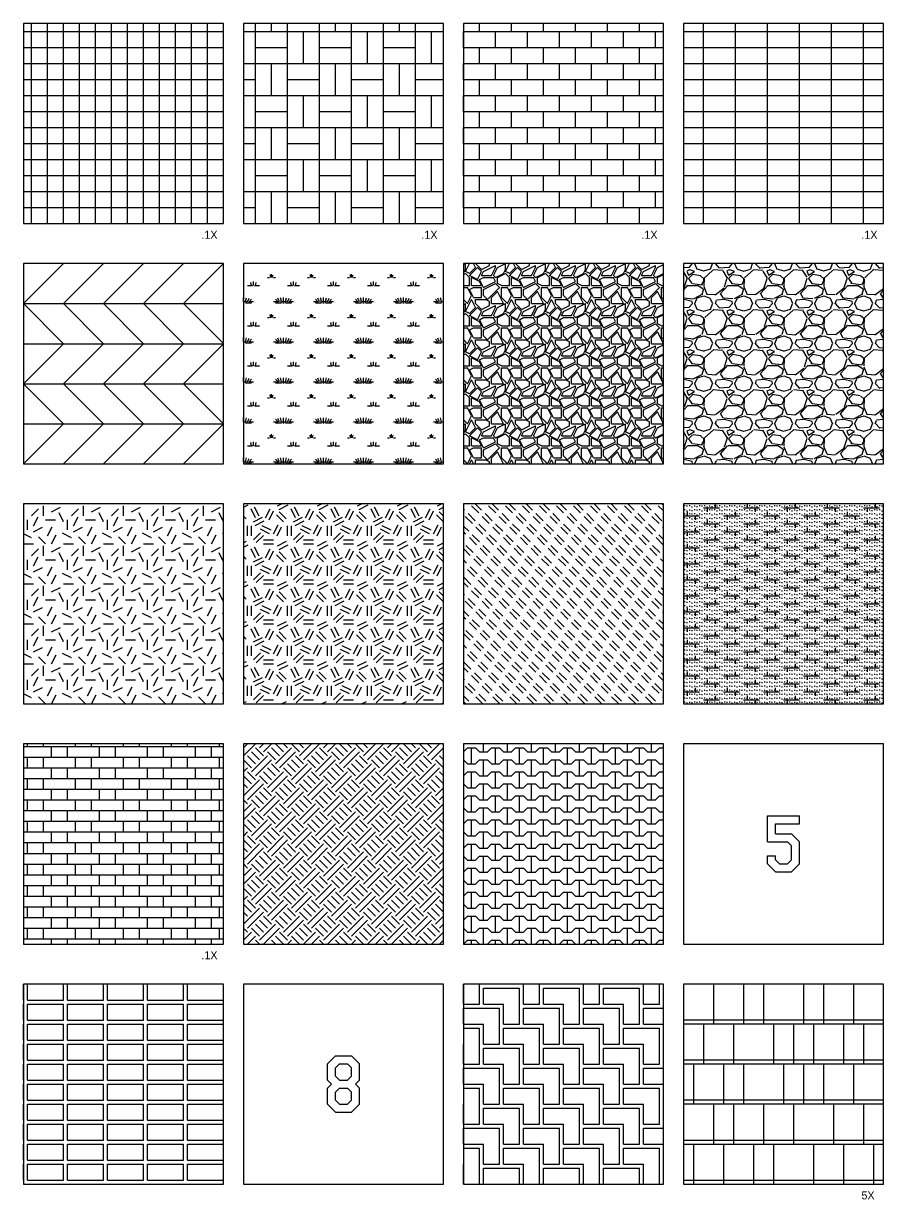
# Model space of a CAD drawing. Extents: x 0 to 176, y 0 to 59.
# Drawn here: x 22 to 43.5, y 29.62 to 59 of the extents above; entities that cross this region are included whole.
import ezdxf

# ---------------------------------------------------------------- set-up
doc = ezdxf.new("R2010")
doc.units = 0
doc.header["$MEASUREMENT"] = 0
doc.layers.get('0').update_dxf_attribs({"linetype": 'CONTINUOUS'})

msp = doc.modelspace()

# ---------------------------------------------------------------- hatches: boundary and pattern name
h = msp.add_hatch()
h.set_pattern_fill('HLNIST', color=256, scale=0.1, style=0, pattern_type=2)
h.set_pattern_definition([(0, (11, 42), (0, 0.4), []), (90, (11, 42), (-0.4, 2.449212707644755e-17), [])])
h.paths.add_polyline_path([(27, 59.00000000000001), (22, 59.00000000000001), (22, 53.99999999999999), (27, 53.99999999999999)])
h = msp.add_hatch()
h.set_pattern_fill('HLNPARQ', color=256, scale=0.1, style=0, pattern_type=2)
h.set_pattern_definition([(0, (11, 42), (0, 0.8), []), (0, (11.8, 42.4), (0.8, 0.8), [0.8, -0.8]), (90, (11, 42), (-0.8, 4.898425415289509e-17), []), (90, (11.4, 42), (-0.7999999999999999, 0.8), [0.8, -0.8])])
h.paths.add_polyline_path([(27.5, 54), (32.5, 54), (32.5, 59), (27.5, 59)])
h = msp.add_hatch()
h.set_pattern_fill('HLNRN', color=256, scale=0.1, style=0, pattern_type=2)
h.set_pattern_definition([(0, (11, 42), (0, 0.4), []), (90, (11, 42), (-0.4, 0.4), [0.4, -0.4])])
h.paths.add_polyline_path([(33, 54), (38, 54), (38, 59), (33, 59)])
h = msp.add_hatch()
h.set_pattern_fill('HLNST', color=256, scale=0.1, style=0, pattern_type=2)
h.set_pattern_definition([(0, (11, 42), (0, 0.4), []), (90, (11, 42), (-0.8, 4.898425415289509e-17), [])])
h.paths.add_polyline_path([(38.5, 59), (38.5, 54), (43.5, 54), (43.5, 59)])
h = msp.add_hatch()
h.set_pattern_fill('GLB', color=256, style=0, pattern_type=2)
h.set_pattern_definition([(0, (11, 42), (0, 1), []), (315, (11, 42), (0.9999999997361818, -2.220446049250313e-16), [1.414213563, -1.414213563]), (45, (11, 42), (0.9999999997361818, -1.110223024625157e-16), [1.414213563, -1.414213563])])
h.paths.add_polyline_path([(22, 48), (27, 48), (27, 53), (22, 53)])
h = msp.add_hatch()
h.set_pattern_fill('GRASS2', color=256, style=0, pattern_type=2)
h.set_pattern_definition([(0, (11.3, 42.02), (1, 1), [0.15, -0.03, 0.04, -0.03, 0.15, -0.6]), (0, (11.25, 42.05), (1, 1), [0.1, -0.075, 0.15, -0.075, 0.1, -0.5]), (0, (11.6, 42.45), (1, 1), [0.125, -0.05, 0.125, -0.7]), (0, (11.1, 42.65), (1, 1), [0.05, -0.1, 0.05, -0.8]), (90, (11.2, 42.65), (-0.9999999999999999, 1), [0.09, -0.91]), (90, (11.5, 42.05), (-0.9999999999999999, 1), [0.1, -0.9]), (90, (11.75, 42.45), (-0.9999999999999999, 1), [0.1, -0.9]), (45, (11.63, 42.04), (1.110223024625157e-16, 1.000000000019025), [0.1, -1.314213562]), (135, (11.37, 42.04), (-1.000000000019025, 1.110223024625157e-16), [0.1, -1.314213562]), (63.43494882, (11.6, 42.045), (5.099864974766888e-11, 1.000000000000094), [0.09999999999999999, -2.136067976999999]), (75.96375653, (11.55, 42.05), (3.618980115582815e-11, 0.9999999998501953), [0.1, -4.023105626]), (75.96375653, (11.8, 42.45), (3.618980115582815e-11, 0.9999999998501953), [0.08, -4.043105626]), (75.96375653, (11.22, 42.65), (3.618980115582815e-11, 0.9999999998501953), [0.07, -4.053105626]), (104.03624347, (11.45, 42.05), (-3.618969013352569e-11, 0.9999999998501952), [0.1, -4.023105626]), (104.03624347, (11.7, 42.45), (-3.618969013352569e-11, 0.9999999998501952), [0.08, -4.043105626]), (104.03624347, (11.18, 42.65), (-3.618969013352569e-11, 0.9999999998501952), [0.07, -4.053105626]), (116.5650512, (11.4, 42.045), (-4.000648146096353e-10, 1.000000000000094), [0.09999999999999999, -2.1360667977])])
h.paths.add_polyline_path([(32.5, 48), (32.5, 53), (27.5, 53), (27.5, 48)])
h = msp.add_hatch()
h.set_pattern_fill('GRAVEL', color=256, style=0, pattern_type=2)
h.set_pattern_definition([(0, (5.699999999999999, 42), (1, 1), [0.3, -0.7]), (0, (6.300000000000001, 42.1), (1, 1), [0.25, -0.75]), (0, (6.25, 42.15), (1, 1), [0.2, -0.8]), (0, (5.949999999999999, 42.4), (1, 1), [0.15, -0.15, 0.2, -0.5]), (0, (5.949999999999999, 42.45), (1, 1), [0.2, -0.05, 0.25, -0.5]), (0, (5.5, 42.65), (1, 1), [0.25, -0.75]), (0, (6.449999999999999, 42.7), (1, 1), [0.25, -0.75]), (90, (5.5, 42.2), (-0.9999999999999999, 1), [0.15, -0.85]), (90, (5.65, 42.95), (-0.9999999999999999, 1), [0.1, -0.9]), (90, (5.699999999999999, 42), (-0.9999999999999999, 1), [0.15, -0.85]), (90, (5.800000000000001, 42.9), (-0.9999999999999999, 1), [0.05, -0.95]), (90, (5.85, 42.5), (-0.9999999999999999, 1), [0.15, -0.85]), (90, (5.949999999999999, 42.15), (-0.9999999999999999, 1), [0.25, -0.75]), (90, (6.050000000000001, 42.85), (-0.9999999999999999, 1), [0.15, -0.85]), (90, (6.15, 42.45), (-0.9999999999999999, 1), [0.2, -0.8]), (90, (6.199999999999999, 42.45), (-0.9999999999999999, 1), [0.2, -0.8]), (90, (6.300000000000001, 42), (-0.9999999999999999, 1), [0.1, -0.9]), (90, (6.449999999999999, 42.15), (-0.9999999999999999, 1), [0.25, -0.75]), (45, (5.6, 42.1), (1.110223024625157e-16, 1.000000000019025), [0.424264, -0.9899495623000001]), (45, (5.699999999999999, 42.15), (1.110223024625157e-16, 1.000000000019025), [0.212132, -1.2020815623]), (45, (6.15, 42.7), (1.110223024625157e-16, 1.000000000019025), [0.2828427, -1.1313708623]), (45, (6.15, 42.75), (1.110223024625157e-16, 1.000000000019025), [0.212132, -1.2020815623]), (135, (5.800000000000001, 42.65), (-1.000000000019025, 1.110223024625157e-16), [0.070711, -1.3435025623]), (135, (5.6, 42.1), (-1.000000000019025, 1.110223024625157e-16), [0.141421, -1.2727925623]), (135, (5.9, 42.4), (-1.000000000019025, 1.110223024625157e-16), [0.141421, -1.2727925623]), (135, (6.15, 42.65), (-1.000000000019025, 1.110223024625157e-16), [0.141421, -1.2727925623]), (135, (6.449999999999999, 42.85), (-1.000000000019025, 1.110223024625157e-16), [0.212132, -1.2020815623]), (135, (6.449999999999999, 42.8), (-1.000000000019025, 1.110223024625157e-16), [0.141421, -1.2727925623]), (135, (6.4, 42.9), (-1.000000000019025, 1.110223024625157e-16), [0.141421, -1.2727925623]), (135, (6.1, 42), (-1.000000000019025, 1.110223024625157e-16), [0.212132, -1.2020815623]), (26.56505119999999, (6.4, 42.6), (1.000000000000094, 4.000644815427279e-10), [0.1118, -2.124267977]), (26.56505119999999, (6.15, 42.35), (1.000000000000094, 4.000644815427279e-10), [0.1118, -2.124267977]), (26.56505119999999, (5.800000000000001, 42.65), (1.000000000000094, 4.000644815427279e-10), [0.2236, -2.012467977]), (26.56505119999999, (5.85, 42.9), (1.000000000000094, 4.000644815427279e-10), [0.2236, -2.012467977]), (26.56505119999999, (5.85, 42.65), (1.000000000000094, 4.000644815427279e-10), [0.2236, -2.012467977]), (26.56505119999999, (6.449999999999999, 42.85), (1.000000000000094, 4.000644815427279e-10), [0.2236, -2.012467977]), (26.56505119999999, (5.5, 42.35), (1.000000000000094, 4.000644815427279e-10), [0.33541, -1.900657977]), (26.56505119999999, (5.5, 42.4), (1.000000000000094, 4.000644815427279e-10), [0.33541, -1.900657977]), (26.56505119999999, (5.5, 42.8), (1.000000000000094, 4.000644815427279e-10), [0.33541, -1.900657977]), (63.43494882, (6, 42.75), (5.099864974766888e-11, 1.000000000000094), [0.1118, -2.124267976999999]), (63.43494882, (6.449999999999999, 42.7), (5.099864974766888e-11, 1.000000000000094), [0.1118, -1.341667977, 0.2235999999999999, -0.5589999999999997]), (63.43494882, (6.35, 42.6), (5.099864974766888e-11, 1.000000000000094), [0.2235999999999999, -2.012467976999999]), (63.43494882, (5.75, 42.7), (5.099864974766888e-11, 1.000000000000094), [0.2235999999999999, -2.012467976999999]), (63.43494882, (5.699999999999999, 42.7), (5.099864974766888e-11, 1.000000000000094), [0.2235999999999999, -2.012467976999999]), (63.43494882, (6.050000000000001, 42.8), (5.099864974766888e-11, 1.000000000000094), [0.3354099999999999, -1.900657976999999]), (116.5650512, (5.800000000000001, 42.55), (-4.000648146096353e-10, 1.000000000000094), [0.1118, -2.124267976999999]), (116.5650512, (6.449999999999999, 42.45), (-4.000648146096353e-10, 1.000000000000094), [0.1118, -2.124267976999999]), (116.5650512, (6.25, 42.15), (-4.000648146096353e-10, 1.000000000000094), [0.2235999999999999, -2.012467976999999]), (116.5650512, (6.199999999999999, 42.2), (-4.000648146096353e-10, 1.000000000000094), [0.2235999999999999, -2.012467976999999]), (116.5650512, (6.300000000000001, 42.9), (-4.000648146096353e-10, 1.000000000000094), [0.2235999999999999, -2.012467976999999]), (116.5650512, (5.5, 42.4), (-4.000648146096353e-10, 1.000000000000094), [0.2235999999999999, -2.012467976999999]), (116.5650512, (6, 42), (-4.000648146096353e-10, 1.000000000000094), [0.3354099999999999, -1.900657976999999]), (153.43494882, (6.35, 42.6), (-1.000000000000094, 5.099898281457627e-11), [0.2236, -2.012467977]), (153.43494882, (6.4, 42.55), (-1.000000000000094, 5.099898281457627e-11), [0.2236, -2.012467977]), (153.43494882, (5.65, 42.05), (-1.000000000000094, 5.099898281457627e-11), [0.1118, -2.124267977]), (153.43494882, (5.949999999999999, 42.45), (-1.000000000000094, 5.099898281457627e-11), [0.1118, -2.124267977]), (153.43494882, (6.15, 42.75), (-1.000000000000094, 5.099898281457627e-11), [0.1118, -2.124267977])])
h.paths.add_polyline_path([(37.99999999999999, 53), (33, 52.99999999999999), (33, 47.99999999999999), (38, 48)])
h = msp.add_hatch()
h.set_pattern_fill('GRAVL1', color=256, style=0, pattern_type=2)
h.set_pattern_definition([(228.0128, (11.72, 43), (-7.999998232158162, -9.000001341607247), [0.134536, -13.319088]), (184.9697, (11.63, 42.9), (12.00000105151764, 0.9999913070070519), [0.230868, -22.855925]), (132.5104, (11.4, 42.88), (9.999990718346812, -11.0000086738712), [0.162788, -16.116032]), (267.2737, (11.01, 42.63), (0.9999960177271904, 20.00000029497347), [0.210238, -20.813558]), (292.8337, (11, 42.42), (-5.00000990543714, 11.99999641177778), [0.206155, -20.409373]), (357.2737, (11.08, 42.23), (-20.00000029497347, 0.9999960177271915), [0.210238, -20.813558]), (37.6942, (11.29, 42.22), (-13.00000734561798, -9.99999040516053), [0.278029, -27.524849]), (72.2553, (11.51, 42.39), (7.000010762705409, 21.99999623123919), [0.262488, -25.986321]), (121.4296, (11.59, 42.64), (-8.000008234176365, 12.99999503649257), [0.21095, -20.884073]), (175.2364, (11.48, 42.82), (11.00000094631958, -0.9999915326612605), [0.240832, -11.800763]), (222.3974, (11.24, 42.84), (-12.00000735107323, -10.99999208201412), [0.311448, -30.833375]), (138.8141, (12, 42.62), (-7.000002946805715, 5.999997313342756), [0.106301, -10.523844]), (171.4692, (11.92, 42.69), (12.99999828481513, -2.00000791003979), [0.202237, -20.021511]), (225, (11.72, 42.72), (-1.110223024625157e-16, -1.000000309448952), [0.141421, -1.272792]), (203.1986, (11.65, 42.84), (4.999999730667075, 2.000001325264854), [0.076158, -7.539615]), (291.8014, (11.58, 42.81), (-0.9999999105006487, 3.00000027301077), [0.107703, -5.277462]), (30.9638, (11.62, 42.71), (2.999998022287998, 2.000002483540733), [0.174929, -5.656022999999999]), (161.5651, (11.77, 42.8), (2.000000434592962, -0.9999984032227077), [0.126491, -3.035787]), (16.38950000000001, (11, 42.81), (10.00000219841196, 2.99999270981797), [0.1772, -17.542845]), (70.3462, (11.17, 42.86), (-3.999995247371745, -11.00000213560622), [0.148661, -14.717408]), (293.1986, (11.77, 43), (-2.000001325264854, 4.999999730667075), [0.152315, -7.463458]), (343.6105, (11.83, 42.86), (-10.00000219841196, 2.999992709817974), [0.1772, -17.542845]), (339.444, (11, 42.19), (-5.000001844542423, 1.999995996421584), [0.17088, -8.373124]), (294.7751, (11.16, 42.13), (-4.99999218924517, 11.00000342183912), [0.143178, -14.174643]), (66.80140000000002, (11.78, 42), (2.000001325264855, 4.999999730667075), [0.152315, -7.463458]), (17.354, (11.84, 42.14), (-13.00000201909683, -3.999994502259118), [0.167631, -16.59542399999999]), (69.444, (11.29, 42), (-1.999995996421587, -5.000001844542422), [0.08544, -8.458563999999999]), (101.3099, (11.72, 42), (-0.9999976321616053, 4.000000752230952), [0.05099, -5.048029]), (165.9638, (11.71, 42.05), (3.00000054598974, -0.9999980573612457), [0.206155, -3.91695]), (186.009, (11.51, 42.1), (9.99999975090604, 0.9999993174818415), [0.19105, -18.913923]), (303.6901, (11.62, 42.62), (-1.000001334507191, 1.99999955777116), [0.144222, -3.461329]), (353.1572, (11.7, 42.5), (16.99999936547855, -2.000007997924761), [0.251794, -24.927563]), (60.94540000000001, (11.95, 42.47), (-4.000000027199279, -7.000000384569686), [0.102956, -10.192674]), (90, (12, 42.56), (-0.9999999999999999, 1), [0.06, -0.94]), (120.2564, (11.49, 42.13), (3.999994886802694, -7.000002455854734), [0.138924, -13.75352]), (48.01279999999999, (11.42, 42.25), (7.99999823215816, 9.000001341607248), [0.269072, -13.184552]), (0, (11.6, 42.45), (1, 1), [0.26, -0.74]), (325.3048, (11.86, 42.45), (-9.999994258987526, 7.000008609594458), [0.158114, -15.653274]), (254.0546, (11.99, 42.36), (-0.9999998892963811, -4.000000126652151), [0.145602, -7.134508]), (207.646, (11.95, 42.22), (-18.99999580717959, -10.00000771316918), [0.237065, -23.469474]), (175.4261, (11.74, 42.11), (-13.00000055831213, 0.999994801161084), [0.2507989999999999, -24.82907399999999])])
h.paths.add_polyline_path([(38.50000000000001, 48), (43.5, 47.99999999999999), (43.5, 53), (38.5, 53)])
h = msp.add_hatch()
h.set_pattern_fill('GEOL1', color=256, style=0, pattern_type=2)
h.set_pattern_definition([(0, (11, 42), (1, 1), [0.25, -0.75]), (0, (11.55, 42.6), (1, 1), [0.25, -0.75]), (90, (11.1, 42.35), (-0.9999999999999999, 1), [0.25, -0.75]), (90, (11.5, 42.7), (-0.9999999999999999, 1), [0.25, -0.75]), (45, (11.2, 42.7), (1.110223024625157e-16, 1.000000000019025), [0.25, -1.164213562]), (135, (11.55, 42), (-1.000000000019025, 1.110223024625157e-16), [0.25, -1.164213562]), (26.56505119999999, (11.25, 42.3), (1.000000000000094, 4.000644815427279e-10), [0.25, -1.986067977]), (26.56505119999999, (11.7, 42.8), (1.000000000000094, 4.000644815427279e-10), [0.25, -1.986067977]), (63.43494882, (11.7, 42), (5.099864974766888e-11, 1.000000000000094), [0.25, -1.986067977]), (63.43494882, (11.25, 42.45), (5.099864974766888e-11, 1.000000000000094), [0.25, -1.986067977]), (63.43494882, (11.6, 42.2), (5.099864974766888e-11, 1.000000000000094), [0.25, -1.986067977]), (116.5650512, (11, 42.55), (-4.000648146096353e-10, 1.000000000000094), [0.25, -1.986067977]), (153.43494882, (11.2, 42.15), (-1.000000000000094, 5.099898281457627e-11), [0.25, -1.986067977])])
h.paths.add_polyline_path([(22, 42), (27, 42), (27, 47), (22, 47)])
h = msp.add_hatch()
h.set_pattern_fill('GEOL2', color=256, style=0, pattern_type=2)
h.set_pattern_definition([(0, (11, 42), (1, 1), [0.25, -0.75]), (0, (11, 42.1), (1, 1), [0.25, -0.75]), (90, (11.6, 42.2), (-0.9999999999999999, 1), [0.25, -0.75]), (90, (11.7, 42.2), (-0.9999999999999999, 1), [0.25, -0.75]), (45, (11.75, 42.1), (1.110223024625157e-16, 1.000000000019025), [0.25, -1.164213562]), (45, (11.82, 42.03), (1.110223024625157e-16, 1.000000000019025), [0.25, -1.164213562]), (135, (11.5, 42.55), (-1.000000000019025, 1.110223024625157e-16), [0.25, -1.164213562]), (135, (11.57, 42.62), (-1.000000000019025, 1.110223024625157e-16), [0.25, -1.164213562]), (26.56505119999999, (11.75, 42.55), (1.000000000000094, 4.000644815427279e-10), [0.25, -1.986067977]), (26.56505119999999, (11.79, 42.46), (1.000000000000094, 4.000644815427279e-10), [0.25, -1.986067977]), (26.56505119999999, (11.35, 42.95), (1.000000000000094, 4.000644815427279e-10), [0.25, -1.986067977]), (26.56505119999999, (11.39, 42.86), (1.000000000000094, 4.000644815427279e-10), [0.25, -1.986067977]), (63.43494882, (11.25, 42.25), (5.099864974766888e-11, 1.000000000000094), [0.25, -1.986067977]), (63.43494882, (11.34, 42.2), (5.099864974766888e-11, 1.000000000000094), [0.25, -1.986067977]), (63.43494882, (11.14, 42.6), (5.099864974766888e-11, 1.000000000000094), [0.25, -1.986067977]), (63.43494882, (11.05, 42.65), (5.099864974766888e-11, 1.000000000000094), [0.25, -1.986067977]), (116.5650512, (11.89, 42.69), (-4.000648146096353e-10, 1.000000000000094), [0.25, -1.986067977]), (116.5650512, (11.8, 42.65), (-4.000648146096353e-10, 1.000000000000094), [0.25, -1.986067977]), (153.43494882, (11.15, 42.25), (-1.000000000000094, 5.099898281457627e-11), [0.25, -1.986067977]), (153.43494882, (11.19, 42.34), (-1.000000000000094, 5.099898281457627e-11), [0.25, -1.986067977])])
h.paths.add_polyline_path([(32.5, 47), (27.5, 47), (27.5, 42), (32.5, 42)])
h = msp.add_hatch()
h.set_pattern_fill('GEOL3', color=256, style=0, pattern_type=2)
h.set_pattern_definition([(135, (11, 42), (-0.4242640687119285, 2.775557561562891e-17), [0.25, -0.125]), (135, (11.07, 42.07), (-0.4242640687119285, 2.775557561562891e-17), [0.25, -0.125])])
h.paths.add_polyline_path([(33, 47), (33, 42), (38, 42), (38, 47)])
h = msp.add_hatch()
h.set_pattern_fill('GEOL4', color=256, style=0, pattern_type=2)
h.set_pattern_definition([(0, (11, 42.1), (0.5, 0.2), [0.4, -0.6]), (90, (11.1, 42), (-0.5, 0.2), [0.1, -0.4, 0.1, -0.2]), (90, (11.3, 42.1), (-0.5, 0.2), [0.1, -0.2, 0.1, -0.4]), (90, (11.03, 42.055), (-0.125, 0.5), [0, -0.09, 0, -0.11, 0, -0.1]), (90, (11.09, 42.045), (-0.125, 0.5), [0, -0.09, 0, -0.09, 0, -0.12])])
h.paths.add_polyline_path([(38.50000000000001, 42), (43.5, 42.00000000000001), (43.5, 47), (38.5, 47)])
h = msp.add_hatch()
h.set_pattern_fill('FBBRICKS', color=256, scale=0.1, style=0, pattern_type=2)
h.set_pattern_definition([(0, (27.5, 30), (0, 0.2666666666), []), (90, (27.5, 30), (-0.6000000000000001, 0.2666666666), [0.2666666666, -0.2666666666]), (90, (27.9, 30), (-0.6000000000000001, 0.2666666666), [0.2666666666, -0.2666666666])])
h.paths.add_polyline_path([(22, 41), (22, 36), (27, 36), (27, 41)])
h = msp.add_hatch()
h.set_pattern_fill('FILL', color=256, style=0, pattern_type=2)
h.set_pattern_definition([(45, (27.5, 30.1), (0.1999999999472365, 0.5999999999831306), [0.5656854249000001, -0.5656854249000001]), (45, (27.6, 30), (0.1999999999472365, 0.5999999999831306), [0.5656854249000001, -0.5656854249000001]), (315, (27.7, 30), (0.5999999999831306, 0.1999999999472363), [0.2828427125, -0.2828427125]), (315, (27.8, 30.1), (0.5999999999831306, 0.1999999999472363), [0.2828427125, -0.282842125]), (315, (27.9, 30.2), (0.5999999999831306, 0.1999999999472363), [0.2828427125, -0.282842125]), (315, (28, 30.3), (0.5999999999831306, 0.1999999999472363), [0.2828427125, -0.282842125])])
h.paths.add_polyline_path([(27.5, 41), (27.5, 36), (32.5, 36), (32.5, 41)])
h = msp.add_hatch()
h.set_pattern_fill('FINETTA', color=256, scale=0.1, style=0, pattern_type=2)
h.set_pattern_definition([(0, (27.4, 30), (0.3, 0.3), [0.2, -0.4]), (0, (27.7, 30.1), (0.3, 0.3), [0.2, -0.4]), (90, (27.5, 30), (-0.3, 0.3), [0.4, -0.2]), (45, (27.6, 30), (-0.3000000002036973, 0.3000000002036973), [0.141421356, -0.2828427120000001]), (135, (27.4, 30), (-0.3000000002036973, -0.3000000002036973), [0.141421356, -0.2828427120000001])])
h.paths.add_polyline_path([(38, 41), (33, 41), (33, 36), (38, 36)])
h = msp.add_hatch()
h.set_pattern_fill('FIVE', color=256, scale=5, style=0, pattern_type=2)
h.set_pattern_definition([(0, (40.8, 37.8), (5, 5), [0.4, -4.600000000000001]), (0, (40.9, 38), (5, 5), [0.2, -4.8]), (0, (40.6, 38.2), (5, 5), [0.2, -4.8]), (0, (40.6, 38.55), (5, 5), [0.5, -4.5]), (0, (40.8, 38.75), (5, 5), [0.4, -4.600000000000001]), (0, (40.8, 39), (5, 5), [0.6, -4.4]), (0, (40.6, 39.2), (5, 5), [0.8, -4.2]), (90, (40.6, 38), (-4.999999999999999, 5), [0.2, -0.35, 0.65, -3.8]), (90, (40.8, 38.1), (-4.999999999999999, 5), [0.1, -0.55, 0.25, -4.1]), (90, (41.2, 38.1), (-4.999999999999999, 5), [0.35, -4.65]), (90, (41.4, 38), (-4.999999999999999, 5), [0.55, -0.45, 0.2, -3.8]), (45, (41.1, 38), (5.551115123125783e-16, 5.000000000095124), [0.14142135625, -6.929646454999999]), (45, (41.2, 37.8), (5.551115123125783e-16, 5.000000000095124), [0.28284271245, -6.7882251]), (135, (40.8, 37.8), (-5.000000000095124, 5.551115123125783e-16), [0.28284271245, -6.7882251]), (135, (40.9, 38), (-5.000000000095124, 5.551115123125783e-16), [0.14142135625, -6.929646454999999]), (135, (41.2, 38.45), (-5.000000000095124, 5.551115123125783e-16), [0.14142135625, -6.929646454999999]), (135, (41.4, 38.55), (-5.000000000095124, 5.551115123125783e-16), [0.28284271245, -6.7882251])])
h.paths.add_polyline_path([(43.50000000000001, 41), (38.5, 40.99999999999999), (38.5, 36), (43.5, 36)])
h = msp.add_hatch()
h.set_pattern_fill('EGGCRATE', color=256, style=0, pattern_type=2)
h.set_pattern_definition([(0, (0.1, -0.5), (1, 0.5), [0.9, -0.1]), (0, (0.1, -0.4), (1, 0.5), [0.9, -0.1]), (90, (0.1, -0.4), (-1, 0.5000000000000001), [0.4, -0.1]), (90, (0, -0.4), (-1, 0.5000000000000001), [0.4, -0.1])])
h.paths.add_polyline_path([(27, 35), (22, 35), (22, 30), (27, 30)])
h = msp.add_hatch()
h.set_pattern_fill('EIGHT', color=256, scale=5, style=0, pattern_type=2)
h.set_pattern_definition([(0, (29.8, 31.8), (5, 5), [0.4, -4.600000000000001]), (0, (29.9, 32), (5, 5), [0.2, -4.8]), (0, (29.9, 32.4), (5, 5), [0.2, -4.8]), (0, (29.9, 32.6), (5, 5), [0.2, -4.8]), (0, (29.9, 33), (5, 5), [0.2, -4.8]), (0, (29.8, 33.2), (5, 5), [0.4, -4.600000000000001]), (90, (29.6, 32), (-4.999999999999999, 5), [0.4, -0.2, 0.4, -4]), (90, (29.8, 32.1), (-4.999999999999999, 5), [0.2, -0.4, 0.2, -4.2]), (90, (30.2, 32.1), (-4.999999999999999, 5), [0.2, -0.4, 0.2, -4.2]), (90, (30.4, 32), (-4.999999999999999, 5), [0.4, -0.2, 0.4, -4]), (45, (30.2, 31.8), (5.551115123125783e-16, 5.000000000095124), [0.28284271245, -6.7882251]), (45, (30.1, 32), (5.551115123125783e-16, 5.000000000095124), [0.14142135625, -6.929646454999999]), (45, (30.3, 32.5), (5.551115123125783e-16, 5.000000000095124), [0.1414210625, -6.929646454999999]), (45, (30.1, 32.6), (5.551115123125783e-16, 5.000000000095124), [0.1414210625, -6.929646454999999]), (45, (29.8, 32.9), (5.551115123125783e-16, 5.000000000095124), [0.1414210625, -6.929646454999999]), (45, (29.8, 32.3), (5.551115123125783e-16, 5.000000000095124), [0.1414210625, -6.929646454999999]), (45, (29.6, 32.4), (5.551115123125783e-16, 5.000000000095124), [0.1414210625, -6.929646454999999]), (45, (29.6, 33), (5.551115123125783e-16, 5.000000000095124), [0.28284271245, -6.7882251]), (135, (29.8, 31.8), (-5.000000000095124, 5.551115123125783e-16), [0.28284271245, -6.7882251]), (135, (29.9, 32), (-5.000000000095124, 5.551115123125783e-16), [0.14142135625, -6.929646454999999]), (135, (29.7, 32.5), (-5.000000000095124, 5.551115123125783e-16), [0.14142135625, -6.929646454999999]), (135, (29.9, 32.6), (-5.000000000095124, 5.551115123125783e-16), [0.14142135625, -6.929646454999999]), (135, (30.2, 32.3), (-5.000000000095124, 5.551115123125783e-16), [0.14142135625, -6.929646454999999]), (135, (30.4, 32.4), (-5.000000000095124, 5.551115123125783e-16), [0.14142135625, -6.929646454999999]), (135, (30.2, 32.9), (-5.000000000095124, 5.551115123125783e-16), [0.14142135625, -6.929646454999999]), (135, (30.4, 33), (-5.000000000095124, 5.551115123125783e-16), [0.28284271245, -6.7882251])])
h.paths.add_polyline_path([(32.5, 35), (27.5, 35), (27.5, 30), (32.5, 30)])
h = msp.add_hatch()
h.set_pattern_fill('ELLPAVER', color=256, style=0, pattern_type=2)
h.set_pattern_definition([(0, (27.5, 30.4), (0.5, 0.5), [0.9, -0.6]), (0, (27.5, 30.5), (0.5, 0.5), [0.4, -0.1, 0.5, -0.5]), (90, (28, 30.5), (0.5, 0.4999999999999999), [0.4, -0.1, 0.5, -0.5]), (90, (28.4, 31), (0.5, 0.4999999999999999), [0.9, -0.6])])
h.paths.add_polyline_path([(33, 30), (38, 30), (38, 35), (33, 35)])
h = msp.add_hatch()
h.set_pattern_fill('ENDCEDAR', color=256, scale=5, style=0, pattern_type=2)
h.set_pattern_definition([(0, (27.5, 30), (5, 1), [5]), (0, (27.5, 30.1), (5, 1), [5]), (90, (27.5, 30), (-4.999999999999999, 5), [1, -2, 1, -1]), (90, (27.75, 32), (-4.999999999999999, 5), [1, -1, 1, -2]), (90, (28, 31), (-4.999999999999999, 5), [1, -1, 1, -2]), (90, (28.25, 30), (-4.999999999999999, 5), [1, -4]), (90, (28.5, 31), (-4.999999999999999, 5), [1, -2, 1, -1]), (90, (28.75, 30), (-4.999999999999999, 5), [1, -1, 1, -2]), (90, (29, 33), (-4.999999999999999, 5), [1, -4]), (90, (29.25, 31), (-4.999999999999999, 5), [1, -2, 1, -1]), (90, (29.5, 30), (-4.999999999999999, 5), [1, -1, 1, -2]), (90, (29.75, 31), (-4.999999999999999, 5), [1, -1, 1, -2]), (90, (30, 32), (-4.999999999999999, 5), [1, -1, 1, -2]), (90, (30.25, 30), (-4.999999999999999, 5), [1, -4]), (90, (30.5, 31), (-4.999999999999999, 5), [1, -2, 1, -1]), (90, (30.75, 30), (-4.999999999999999, 5), [1, -2, 1, -1]), (90, (31, 32), (-4.999999999999999, 5), [1, -4]), (90, (31.25, 31), (-4.999999999999999, 5), [1, -1, 1, -2]), (90, (31.5, 32), (-4.999999999999999, 5), [1, -1, 1, -2]), (90, (31.75, 30), (-4.999999999999999, 5), [1, -2, 1, -1]), (90, (32, 32), (-4.999999999999999, 5), [1, -1, 1, -2]), (90, (32.25, 31), (-4.999999999999999, 5), [1, -4])])
h.paths.add_polyline_path([(38.49999999999999, 30), (43.5, 30), (43.5, 35), (38.5, 35)])

# ---------------------------------------------------------------- linework, layer by layer
for points in [[(22, 54), (27, 54), (27, 59), (22, 59)], [(27.5, 54), (32.5, 54), (32.5, 59), (27.5, 59)], [(33, 54), (38, 54), (38, 59), (33, 59)], [(38.5, 54), (43.5, 54), (43.5, 59), (38.5, 59)], [(22, 48), (27, 48), (27, 53), (22, 53)], [(27.5, 48), (32.5, 48), (32.5, 53), (27.5, 53)], [(33, 48), (38, 48), (38, 53), (33, 53)], [(38.5, 48), (43.5, 48), (43.5, 53), (38.5, 53)], [(22, 42), (27, 42), (27, 47), (22, 47)], [(27.5, 42), (32.5, 42), (32.5, 47), (27.5, 47)], [(33, 42), (38, 42), (38, 47), (33, 47)], [(38.5, 42), (43.5, 42), (43.5, 47), (38.5, 47)], [(22, 36), (27, 36), (27, 41), (22, 41)], [(27.5, 36), (32.5, 36), (32.5, 41), (27.5, 41)], [(33, 36), (38, 36), (38, 41), (33, 41)], [(38.5, 36), (43.5, 36), (43.5, 41), (38.5, 41)], [(22, 30), (27, 30), (27, 35), (22, 35)], [(27.5, 30), (32.5, 30), (32.5, 35), (27.5, 35)], [(33, 30), (38, 30), (38, 35), (33, 35)], [(38.5, 30), (43.5, 30), (43.5, 35), (38.5, 35)]]:
    msp.add_lwpolyline(points, close=True)

# ---------------------------------------------------------------- texts
for s, p in [('.1X', (26.44871841070878, 53.62144143941862)), ('.1X', (31.94871841070878, 53.62144143941862)), ('.1X', (37.44871841070878, 53.62144143941862)), ('.1X', (42.94871841070878, 53.62144143941862)), ('.1X', (26.44871841070878, 35.62144143941862)), ('5X', (42.94871841070878, 29.62144143941862))]:
    msp.add_text(s, height=0.2).set_placement(p)

doc.saveas('drawing.dxf')
